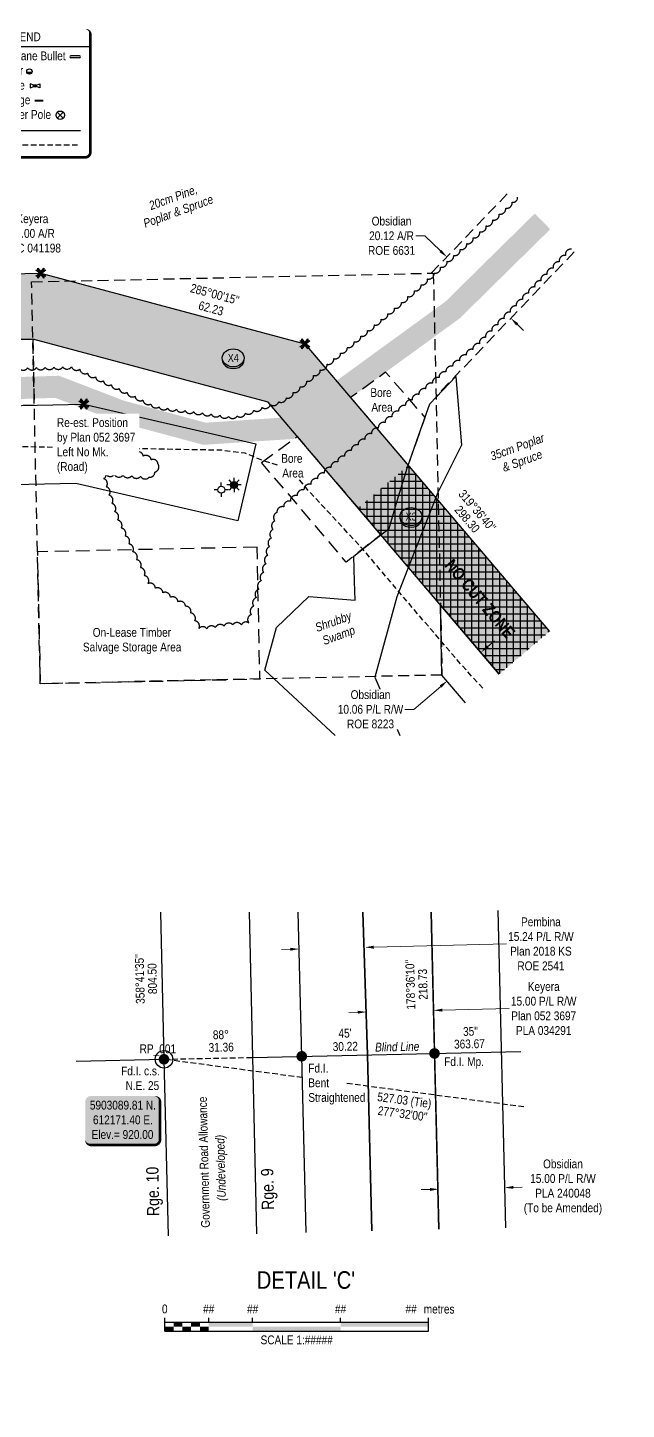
# Model space of a CAD drawing. Extents: x 610284 to 614883, y 5902184 to 5905806.
# Drawn here: x 611314 to 611995, y 5902366 to 5903937 of the extents above; entities that cross this region are included whole.
import ezdxf
from ezdxf.enums import TextEntityAlignment as Align

# ---------------------------------------------------------------- set-up
doc = ezdxf.new("R2010")
doc.units = 0
doc.header["$LTSCALE"] = 5
doc.header["$PDSIZE"] = 0.5
for name, pattern in [('0', [1, 1, 0]), ('foc-ACCESSROAD', [3.75, 2.5, -1.25]), ('foc-TIELINE', [1.875, 1.25, -0.625]), ('foc-TRAV', [1.875, 1.25, -0.625]), ('HIDDEN2', [4.7625, 3.175, -1.5875]), ('POWERLINE5', [7.8, 2.4, -0.6, 0.6, -0.6, 0.6, -0.6, 2.4]), ('UG_PIPE', [1.875, 1.25, -0.625])]:
    doc.linetypes.add(name, pattern=pattern)
doc.layers.get('Defpoints').update_dxf_attribs({"color": 9})
for name, color, linetype in [('35', 37, 'Continuous'), ('AS-PIPE-AG', 44, 'Continuous'), ('AS-PIPE-UG', 44, 'UG_PIPE'), ('AS-POWER-EXISTING', 72, 'POWERLINE5'), ('AS-ROADS', 254, 'Continuous'), ('AS-SYMBOL', 7, 'Continuous'), ('C-RW', 13, 'Continuous'), ('C-WS', 13, 'foc-ACCESSROAD'), ('C-WS-S', 13, 'Continuous'), ('CG-NOTES', 7, 'Continuous'), ('D-TXT', 6, 'Continuous'), ('DETAIL-T', 7, 'Continuous'), ('F-AR', 190, 'foc-ACCESSROAD'), ('F-RW', 190, 'Continuous'), ('F-WS-S', 190, 'Continuous'), ('L-BD', 7, 'Continuous'), ('L-BD1', 253, 'Continuous'), ('L-MON', 1, 'Continuous'), ('L-ROAD-T', 7, 'Continuous'), ('L-SEC', 7, 'Continuous'), ('L-TIE', 7, 'foc-TIELINE'), ('L-TRAV', 7, 'foc-TRAV'), ('P-CROSSINGS', 250, 'Continuous'), ('P-PROPOSED', 10, 'Continuous'), ('P-PROPOSED-H', 21, 'Continuous'), ('P-TEMP-BLUE-BORE-H', 131, 'Continuous'), ('P-TEMP-NO CUT-H', 104, 'Continuous'), ('P-TEMP-NO CUT-T', 143, 'Continuous'), ('T-BUSH', 110, '0'), ('T-BUSH-T', 110, 'Continuous'), ('T-EXISTING TFA', 220, 'HIDDEN2'), ('T-EXISTING TFA-T', 220, 'Continuous'), ('WETLAND', 143, 'Continuous'), ('WETLAND-T', 146, 'Continuous')]:
    doc.layers.add(name, color=color, linetype=linetype)
for name, color, linetype, lineweight in [('C-AR-T', 13, 'Continuous', 9), ('C-RW-T', 13, 'Continuous', 9), ('F-AR-T', 190, 'Continuous', 9), ('F-RW-T', 190, 'Continuous', 9), ('T-TEXT', 48, 'Continuous', 18)]:
    doc.layers.add(name, color=color, linetype=linetype, lineweight=lineweight)
doc.styles.add('80', font='ARIALN.TTF', dxfattribs={"height": 10})
doc.styles.add('80CG', font='ARIALN.TTF', dxfattribs={"height": 10})
doc.styles.add('80L', font='ARIALN.TTF', dxfattribs={"height": 10})
doc.styles.add('80LS', font='ARIALNI.TTF', dxfattribs={"height": 10})
doc.styles.add('BOLD', font='ARIALNB.TTF')
doc.styles.add('Crossing', font='ARIALN.TTF', dxfattribs={"height": 10})
doc.dimstyles.new('Compass 5 000', dxfattribs={"dimscale": 5, "dimtxt": 9, "dimasz": 2, "dimexe": 0.2, "dimexo": 0.0625, "dimgap": 0.5, "dimtad": 0, "dimtih": 1, "dimtoh": 1, "dimzin": 0, "dimdsep": 46, "dimtxsty": '80CG', "dimcen": 0.1, "dimse1": 1, "dimse2": 1, "dimclrd": 256, "dimclrt": 256, "dimaunit": 1, "dimadec": 4, "dimazin": 0, "dimtfac": 0.06, "dimtofl": 0, "dimtmove": 0, "dimatfit": 1, "dimfxl": 0.2, "dimtolj": 1, "dimtzin": 0, "dimlwd": -1, "dimarcsym": 0})

# ---------------------------------------------------------------- blocks, each defined once
blk = doc.blocks.new('fdia')
at = {"color": 255, "const_width": 1}
blk.add_lwpolyline([(-0.5, 0, 1), (0.5, 0, 1)], format="xyb", close=True, dxfattribs=at)
blk = doc.blocks.new('Fdiaa')
blk.add_blockref('fdia', (0, 0))
blk = doc.blocks.new('fdib')
at = {"color": 1, "const_width": 1.6}
blk.add_lwpolyline([(-0.4, 0, 1), (0.4, 0, 1)], format="xyb", close=True, dxfattribs=at)
at = {"color": 1}
blk.add_circle((0, 0), 0.8, dxfattribs=at)
blk = doc.blocks.new('Fdibb')
blk.add_blockref('fdib', (0, 0))
blk = doc.blocks.new('fdicc')
for name in ['Fdibb', 'Fdiaa']:
    blk.add_blockref(name, (0, 0))
blk = doc.blocks.new('FDI')
blk.add_blockref('fdicc', (0, 0))
blk = doc.blocks.new('*D471')
at = {"layer": 'Defpoints', "color": 0, "transparency": 16777216}
for p in [(611697.4, 5902891.5), (611704.1, 5902617.2), (611629.2, 5902615.4)]:
    blk.add_point(p, dxfattribs=at)
at = {"layer": 'F-RW-T', "transparency": 16777216}
for p, q in [((611612.5, 5902889.4), (611602.5, 5902889.1)), ((611707.4, 5902891.7), (611858.4, 5902895.4))]:
    blk.add_line(p, q, dxfattribs=at)
for points in [[(611612.5, 5902891), (611612.5, 5902887.7), (611622.5, 5902889.6)], [(611707.4, 5902893.4), (611707.5, 5902890), (611697.4, 5902891.5)]]:
    blk.add_solid(points, dxfattribs=at)
at = {"layer": 'F-RW-T', "transparency": 16777216, "insert": (611897.5, 5902895.4), "char_height": 10, "attachment_point": 5, "style": '80CG'}
blk.add_mtext('\\A1;Pembina\\P15.24 P/L R/W\\PPlan 2018 KS\\PROE 2541', dxfattribs=at)
blk = doc.blocks.new('*D472')
at = {"layer": 'Defpoints', "color": 0, "transparency": 16777216}
for p in [(611775.3, 5902819.8), (611710.3, 5902366.2), (611786.3, 5902368)]:
    blk.add_point(p, dxfattribs=at)
at = {"layer": 'F-RW-T', "transparency": 16777216}
for p, q in [((611785.3, 5902820.1), (611861.6, 5902821.9)), ((611689.2, 5902817.7), (611679.2, 5902817.5))]:
    blk.add_line(p, q, dxfattribs=at)
for points in [[(611785.3, 5902821.8), (611785.3, 5902818.4), (611775.3, 5902819.8)], [(611689.2, 5902819.4), (611689.3, 5902816.1), (611699.2, 5902818)]]:
    blk.add_solid(points, dxfattribs=at)
at = {"layer": 'F-RW-T', "transparency": 16777216, "insert": (611900.7, 5902821.9), "char_height": 10, "attachment_point": 5, "style": '80CG'}
blk.add_mtext('\\A1;Keyera\\P15.00 P/L R/W\\PPlan 052 3697\\PPLA 034291', dxfattribs=at)
blk = doc.blocks.new('*U441')
h = blk.add_hatch(color=254)
edge = h.paths.add_edge_path()
edge.add_line((-36.5, -28.5), (36.5, -28.5))
edge.add_arc((36.5, -22.5), 6, 270, 360)
edge.add_line((42.5, -22.5), (42.5, 21))
edge.add_arc((36.5, 21), 6, 0, 90)
edge.add_line((36.5, 27), (-36.5, 27))
edge.add_arc((-36.5, 21), 6, 90, 180)
edge.add_line((-42.5, 21), (-42.5, -22.5))
edge.add_arc((-36.5, -22.5), 6, 180, 270)
at = {"color": 1, "flags": 128}
blk.add_lwpolyline([(-36.5, -28.5, 3, 3, 0), (36.5, -28.5, 3, 3, 0.414214), (42.5, -22.5, 3, 3, 0), (42.5, 21, 3, 0, 0.414214), (36.5, 27, 0, 0, 0), (-36.5, 27, 0, 0, 0.414214), (-42.5, 21, 0, 0, 0), (-42.5, -22.5, 0, 3, 0.414214)], format="xyseb", close=True, dxfattribs=at)
blk.add_lwpolyline([(-32.5, -17.6, 0, 10, 0), (0, 0, 5, 5, 0)], format="xyseb", dxfattribs=at)
at = {"color": 1, "style": '80'}
blk.add_attdef('ENTER_TEXT_001', (-36, -5), '', height=10, dxfattribs=at)
blk = doc.blocks.new('*U325')
at = {"color": 0}
for p, q in [((-150, 0), (-150, 15)), ((-150, 10), (150.2, 10)), ((-150, 0), (150.2, 0)), ((-100, 10), (-100, 15)), ((-50, 10), (-50, 15)), ((50, 10), (50, 15)), ((150.2, 0), (150.2, 15))]:
    blk.add_line(p, q, dxfattribs=at)
for points in [[(-150, 5), (-140, 5), (-150, 0), (-140, 0)], [(-140, 10), (-130, 10), (-140, 5), (-130, 5)], [(-130, 5), (-120, 5), (-130, 0), (-120, 0)], [(-120, 10), (-110, 10), (-120, 5), (-110, 5)], [(-110, 5), (-100, 5), (-110, 0), (-100, 0)], [(-100, 10), (-50, 10), (-100, 5), (-50, 5)], [(-50, 5), (50, 5), (-50, 0), (50, 0)], [(50, 10), (150.2, 10), (50, 5), (150.2, 5)]]:
    blk.add_solid(points, dxfattribs=at)
at = {"color": 0, "style": '80'}
blk.add_text('metres', height=10, dxfattribs=at).set_placement((162.2, 20), align=Align.CENTER)
at = {"color": 0, "char_height": 10, "style": '80'}
for s, insert, attachment_point in [('0', (-150, 30.2), 2), ('##', (-100, 30.2), 2), ('##', (-50, 30.2), 2), ('##', (50, 30.2), 2), ('##', (136.7, 30.2), 3), ('SCALE 1:#####', (0.1, -5), 2)]:
    blk.add_mtext(s, dxfattribs=dict(at, insert=insert, attachment_point=attachment_point))
blk = doc.blocks.new('*D473')
at = {"layer": 'C-RW-T', "transparency": 16777216}
for p, q in [((611866.2, 5902618.5), (611876.2, 5902618.8)), ((611771.3, 5902616.2), (611761.3, 5902616))]:
    blk.add_line(p, q, dxfattribs=at)
for points in [[(611771.2, 5902617.9), (611771.3, 5902614.5), (611781.3, 5902616.5)], [(611866.1, 5902620.2), (611866.2, 5902616.9), (611856.2, 5902618.3)]]:
    blk.add_solid(points, dxfattribs=at)
at = {"layer": 'Defpoints', "color": 0, "transparency": 16777216}
for p in [(611781, 5902625.1), (611856, 5902627), (611856.2, 5902618.3)]:
    blk.add_point(p, dxfattribs=at)
at = {"layer": 'C-RW-T', "transparency": 16777216, "insert": (611922.6, 5902618.8), "char_height": 10, "attachment_point": 5, "style": '80CG'}
blk.add_mtext('\\A1;Obsidian\\P15.00 P/L R/W\\PPLA 240048\\P(To be Amended)', dxfattribs=at)
blk = doc.blocks.new('*D488')
at = {"layer": 'Defpoints', "color": 0, "transparency": 16777216}
for p in [(610947.1, 5903574.7), (610948.8, 5903499.8), (611279.1, 5903507.1)]:
    blk.add_point(p, dxfattribs=at)
at = {"layer": 'F-AR-T', "transparency": 16777216}
for p, q in [((611284.7, 5903703.2), (611274.7, 5903703.2)), ((611274.7, 5903703.2), (611277, 5903602.1)), ((611277.2, 5903592.1), (611277, 5903602.1)), ((611279.3, 5903497.1), (611279.5, 5903487.1))]:
    blk.add_line(p, q, dxfattribs=at)
for points in [[(611278.9, 5903592.1), (611275.5, 5903592), (611277.4, 5903582.1)], [(611281, 5903497.2), (611277.7, 5903497.1), (611279.1, 5903507.1)]]:
    blk.add_solid(points, dxfattribs=at)
at = {"layer": 'F-AR-T', "transparency": 16777216, "insert": (611319.1, 5903703.2), "char_height": 10, "attachment_point": 5, "style": '80CG'}
blk.add_mtext('\\A1;Keyera\\P15.00 A/R\\PLOC 041198', dxfattribs=at)
blk = doc.blocks.new('TEMP')
h = blk.add_hatch(color=255)
h.dxf.hatch_style = 1
h.paths.add_polyline_path([(0, 0.25), (-0.67, 1.15), (-0.67, 0.67), (-1.15, 0.67), (-0.25, 0), (-1.15, -0.67), (-0.67, -0.67), (-0.67, -1.15), (0, -0.25), (0.67, -1.15), (0.67, -0.67), (1.15, -0.67), (0.25, 0), (1.15, 0.67), (0.67, 0.67), (0.67, 1.15)])
h.paths.add_polyline_path([(0.57, 0.85), (0.57, 0.57), (0.85, 0.57), (0.08, 0), (0.85, -0.57), (0.57, -0.57), (0.57, -0.85), (0, -0.08), (-0.57, -0.85), (-0.57, -0.57), (-0.85, -0.57), (-0.08, 0), (-0.85, 0.57), (-0.57, 0.57), (-0.57, 0.85), (0, 0.08)], flags=16)
h = blk.add_hatch(color=1)
h.dxf.hatch_style = 1
h.paths.add_polyline_path([(0, 0.08), (-0.57, 0.85), (-0.57, 0.57), (-0.85, 0.57), (-0.08, 0), (-0.85, -0.57), (-0.57, -0.57), (-0.57, -0.85), (0, -0.08), (0.57, -0.85), (0.57, -0.57), (0.85, -0.57), (0.08, 0), (0.85, 0.57), (0.57, 0.57), (0.57, 0.85)])
at = {"color": 1}
for p, q in [((-0.08, 0), (0.08, 0)), ((0, 0.08), (0, -0.08))]:
    blk.add_line(p, q, dxfattribs=at)
at = {"color": 255, "flags": 128}
blk.add_lwpolyline([(-0.25, 0), (-1.15, 0.67), (-0.67, 0.67), (-0.67, 1.15), (0, 0.25), (0.67, 1.15), (0.67, 0.67), (1.15, 0.67), (0.25, 0), (1.15, -0.67), (0.67, -0.67), (0.67, -1.15), (0, -0.25), (-0.67, -1.15), (-0.67, -0.67), (-1.15, -0.67)], close=True, dxfattribs=at)
at = {"color": 1, "flags": 128}
blk.add_lwpolyline([(-0.08, 0), (-0.85, 0.57), (-0.57, 0.57), (-0.57, 0.85), (0, 0.08), (0.57, 0.85), (0.57, 0.57), (0.85, 0.57), (0.08, 0), (0.85, -0.57), (0.57, -0.57), (0.57, -0.85), (0, -0.08), (-0.57, -0.85), (-0.57, -0.57), (-0.85, -0.57)], close=True, dxfattribs=at)
blk = doc.blocks.new('as-built legend')
blk.add_hatch(color=48).paths.add_polyline_path([(38.3, 16.1), (32.5, 16.1, 0.774597)])
h = blk.add_hatch(color=48)
h.dxf.hatch_style = 1
edge = h.paths.add_edge_path()
edge.add_arc((-47.7, -0.3), 3.41, 0, 360)
at = {"layer": 'AS-SYMBOL'}
h = blk.add_hatch(color=48, dxfattribs=at)
h.dxf.hatch_style = 1
h.paths.add_polyline_path([(-52.7, -16.7, 1), (-54.9, -16.7, 1)])
h = blk.add_hatch(color=48, dxfattribs=at)
h.dxf.hatch_style = 1
h.paths.add_polyline_path([(-51.7, -16.7, 1), (-49.4, -16.7, 1)])
at = {"color": 1}
blk.add_line((-110.3, 45.3), (104.8, 45.3), dxfattribs=at)
at = {"color": 48}
for p, q in [((92.3, 34.7), (82.7, 34.7)), ((92.3, 32.3), (82.7, 32.3)), ((32.5, 16.1), (38.3, 16.1)), ((-51.4, 1.9), (-53.7, 3.1)), ((-49.8, 3.4), (-51.1, 5.7)), ((-47.7, 4), (-47.7, 6.6)), ((-45.5, 3.4), (-44.2, 5.7)), ((-44, 1.9), (-41.7, 3.1)), ((36.2, 2.8), (36.2, -1.6)), ((40.3, 1.2), (36.2, 2.8)), ((43.1, 1.2), (47.2, 2.8)), ((47.2, 2.8), (47.2, -1.6)), ((-52, -0.3), (-54.6, -0.3)), ((-51.4, -2.5), (-53.7, -3.8)), ((-49.8, -4), (-51.1, -6.3)), ((-47.7, -4.6), (-47.7, -7.2)), ((-45.5, -4), (-44.2, -6.3)), ((-44, -2.5), (-41.7, -3.8)), ((-43.4, -0.3), (-40.8, -0.3)), ((36.2, -1.6), (40.3, 0)), ((47.2, -1.6), (43.1, 0))]:
    blk.add_line(p, q, dxfattribs=at)
at = {"color": 1, "flags": 128}
blk.add_lwpolyline([(-104.3, -80.7, 3, 3, 0), (98.8, -80.7, 3, 3, 0.414214), (104.8, -74.7, 3, 3, 0), (104.8, 59.3, 3, 0, 0.414214), (98.8, 65.3, 0, 0, 0), (-104.3, 65.3, 0, 0, 0.414214), (-110.3, 59.3, 0, 0, 0), (-110.3, -74.7, 0, 3, 0.414214)], format="xyseb", close=True, dxfattribs=at)
at = {"color": 48, "flags": 128}
for points in [[(-37.6, 12.7), (-37.8, 12.6), (-38, 12.5), (-38.2, 12.4), (-38.5, 12.4), (-38.7, 12.4), (-38.9, 12.3), (-39.1, 12.4), (-39.4, 12.4), (-39.6, 12.4), (-39.8, 12.5), (-39.9, 12.6), (-40.1, 12.7), (-40.3, 12.9), (-40.4, 13.1), (-40.6, 13.3), (-40.7, 13.5), (-40.8, 13.7), (-41, 14), (-41.1, 14.3), (-41.2, 14.6), (-41.3, 15), (-41.3, 15.4), (-41.4, 15.8), (-41.4, 16.2), (-41.4, 16.6), (-41.3, 17.1), (-41.3, 17.6), (-41.2, 18.1), (-41.1, 18.6), (-40.9, 19.1), (-40.8, 19.6), (-40.6, 20), (-40.5, 20.4), (-40.3, 20.8), (-40.2, 21.2), (-40, 21.6), (-39.8, 22), (-39.6, 22.3), (-39.5, 22.7), (-39.3, 23), (-39.1, 23.4), (-39, 23.8), (-38.8, 24.1), (-38.6, 24.5), (-38.5, 24.9), (-38.4, 25.3), (-38.2, 25.7), (-38.1, 26.1), (-38.1, 26.4), (-38, 26.8), (-38, 27.1), (-37.9, 27.4), (-37.9, 27.7), (-37.9, 27.8), (-37.8, 28), (-37.8, 28), (-37.7, 28), (-37.6, 27.9), (-37.5, 27.7), (-37.3, 27.5), (-37.2, 27.3), (-37.1, 27), (-36.9, 26.7), (-36.8, 26.5), (-36.7, 26.2), (-36.6, 25.9), (-36.5, 25.7), (-36.3, 25.4), (-36.2, 25.2), (-36.1, 25), (-36, 24.7), (-35.8, 24.4), (-35.7, 24.2), (-35.5, 23.9), (-35.4, 23.6), (-35.2, 23.3), (-35.1, 23), (-34.9, 22.8), (-34.8, 22.5), (-34.7, 22.2), (-34.6, 22), (-34.4, 21.8), (-34.4, 21.5), (-34.3, 21.3), (-34.2, 21.1), (-34.2, 20.9), (-34.1, 20.7), (-34.1, 20.5), (-34.1, 20.3), (-34.1, 20.1), (-34.1, 19.9), (-34.2, 19.7), (-34.2, 19.5), (-34.2, 19.3), (-34.2, 19.1), (-34.3, 18.9), (-34.3, 18.6), (-34.3, 18.4), (-34.3, 18.2), (-34.4, 17.9), (-34.4, 17.7), (-34.4, 17.4), (-34.5, 17.2), (-34.5, 17), (-34.6, 16.7), (-34.7, 16.5), (-34.8, 16.3), (-35, 16.1), (-35.1, 15.8), (-35.2, 15.6), (-35.4, 15.4), (-35.5, 15.2), (-35.6, 15.1), (-35.7, 14.9), (-35.9, 14.7), (-36, 14.5), (-36.1, 14.4), (-36.2, 14.2), (-36.3, 14.1), (-36.4, 13.9), (-36.5, 13.7), (-36.7, 13.6), (-36.8, 13.4), (-36.9, 13.2), (-37.1, 13.1), (-37.2, 12.9), (-37.4, 12.8)], [(-38, 12.5), (-38.2, 12.5), (-38.3, 12.4), (-38.4, 12.4), (-38.5, 12.4), (-38.7, 12.4), (-38.8, 12.4), (-38.9, 12.4), (-39, 12.4), (-39.2, 12.4), (-39.3, 12.4), (-39.4, 12.5), (-39.5, 12.6), (-39.5, 12.7), (-39.6, 12.8), (-39.7, 12.9), (-39.8, 13), (-39.9, 13.1), (-39.9, 13.3), (-40, 13.4), (-40.1, 13.6), (-40.1, 13.8), (-40.1, 14), (-40.2, 14.3), (-40.2, 14.5), (-40.2, 14.8), (-40.1, 15), (-40.1, 15.3), (-40, 15.6), (-40, 15.9), (-39.9, 16.1), (-39.8, 16.4), (-39.8, 16.7), (-39.7, 16.9), (-39.6, 17.1), (-39.5, 17.3), (-39.4, 17.5), (-39.3, 17.7), (-39.2, 17.9), (-39.1, 18.1), (-39, 18.3), (-38.9, 18.5), (-38.8, 18.7), (-38.7, 19), (-38.6, 19.2), (-38.5, 19.4), (-38.5, 19.6), (-38.4, 19.8), (-38.4, 20), (-38.3, 20.2), (-38.3, 20.4), (-38.3, 20.6), (-38.2, 20.8), (-38.2, 20.9), (-38.2, 21), (-38.2, 21.1), (-38.1, 21.1), (-38.1, 21.1), (-38, 21.1), (-38, 21), (-37.9, 20.9), (-37.8, 20.7), (-37.8, 20.6), (-37.7, 20.4), (-37.6, 20.3), (-37.5, 20.1), (-37.5, 20), (-37.4, 19.8), (-37.3, 19.7), (-37.3, 19.6), (-37.2, 19.4), (-37.1, 19.3), (-37.1, 19.1), (-37, 19), (-36.9, 18.8), (-36.8, 18.7), (-36.7, 18.5), (-36.6, 18.3), (-36.6, 18.2), (-36.5, 18), (-36.4, 17.9), (-36.3, 17.8), (-36.3, 17.6), (-36.2, 17.5), (-36.2, 17.4), (-36.2, 17.3), (-36.1, 17.1), (-36.1, 17), (-36.1, 16.9), (-36.1, 16.8), (-36.1, 16.7), (-36.1, 16.6), (-36.1, 16.5), (-36.1, 16.4), (-36.2, 16.2), (-36.2, 16.1), (-36.2, 16), (-36.2, 15.9), (-36.2, 15.7), (-36.2, 15.6), (-36.2, 15.5), (-36.2, 15.3), (-36.3, 15.2), (-36.3, 15.1), (-36.3, 14.9), (-36.4, 14.8), (-36.4, 14.7), (-36.5, 14.6), (-36.6, 14.4), (-36.7, 14.3), (-36.7, 14.2), (-36.8, 14.1), (-36.9, 14), (-36.9, 13.9), (-37, 13.8), (-37.1, 13.7), (-37.1, 13.6), (-37.2, 13.5), (-37.3, 13.4), (-37.3, 13.3), (-37.4, 13.2), (-37.5, 13.1), (-37.5, 13), (-37.6, 12.9), (-37.7, 12.9), (-37.8, 12.8), (-37.8, 12.7), (-37.9, 12.6)]]:
    blk.add_lwpolyline(points, close=True, dxfattribs=at)
at = {"color": 48, "const_width": 2, "flags": 128}
blk.add_lwpolyline([(41.3, -16.2), (46.3, -16.2), (51.3, -16.2)], dxfattribs=at)
at = {"color": 48}
for centre, radius in [((35.4, 16.9), 3), ((-47.7, -0.3), 3.41), ((41.7, 0.6), 1.56), ((41.7, 0.6), 0.55)]:
    blk.add_circle(centre, radius, dxfattribs=at)
for centre, start, end in [((82.7, 33.5), 90, 270), ((92.3, 33.5), 270, 90)]:
    blk.add_arc(centre, 1.2, start, end, dxfattribs=at)
at = {"layer": 'AS-PIPE-AG', "flags": 128}
blk.add_lwpolyline([(13.4, -50.2), (93.4, -50.2)], dxfattribs=at)
at = {"layer": 'AS-PIPE-UG', "flags": 128}
blk.add_lwpolyline([(9, -66.5), (93.3, -66.5)], dxfattribs=at)
at = {"layer": 'AS-POWER-EXISTING', "linetype": 'Continuous'}
for p, q in [((74, -36.2), (67.1, -29.5)), ((67.1, -36.2), (74, -29.5))]:
    blk.add_line(p, q, dxfattribs=at)
blk.add_circle((70.5, -32.8), 4.8, dxfattribs=at)
at = {"layer": 'AS-SYMBOL', "color": 72}
blk.add_line((-28.9, 29.9), (-28.9, 40.9), dxfattribs=at)
at = {"layer": 'AS-SYMBOL', "color": 72, "flags": 128}
blk.add_lwpolyline([(-49.5, 35.4), (-28.9, 35.4)], dxfattribs=at)
at = {"layer": 'AS-SYMBOL', "color": 48}
for centre, radius in [((-52.2, -16.7), 3.75), ((-53.8, -16.7), 1.12), ((-50.5, -16.7), 1.12)]:
    blk.add_circle(centre, radius, dxfattribs=at)
at = {"insert": (-60.3, 61.4), "char_height": 10, "attachment_point": 1, "style": '80L'}
blk.add_mtext_dynamic_manual_height_columns('\\pi6.8078;AS-BUILT LEGEND', width=114.83, gutter_width=45, heights=[0], dxfattribs=at)
at = {"layer": 'CG-NOTES', "char_height": 10, "attachment_point": 1, "style": '80L'}
for s, insert, width in [('Anchor\\PFlare Stack\\PLightpole\\PPig Trap\\PPipe\\P  A/G (Above Ground)\\P  U/G (Underground)', (-104.3, 39.7), 110.209), ('Propane Bullet\\PRiser\\PValve\\PFlange\\PPower Pole', (1.5, 39.7), 85.182)]:
    blk.add_mtext(s, dxfattribs=dict(at, insert=insert, width=width))
blk = doc.blocks.new('GABD')
for p, q in [((-0.81, 0), (-1.62, 0)), ((0, 0.81), (0, 1.62)), ((1.62, 0), (0.81, 0)), ((0, -0.81), (0, -1.62))]:
    blk.add_line(p, q)
blk.add_circle((0, 0), 0.8)
blk = doc.blocks.new('GAS')
h = blk.add_hatch(color=255)
h.dxf.hatch_style = 1
edge = h.paths.add_edge_path()
edge.add_arc((0, 0), 0.9, 0, 360)
for p, q in [((-0.81, 0), (-1.62, 0)), ((-0.57, 0.57), (-1.14, 1.14)), ((0, 0.81), (0, 1.62)), ((0.57, 0.57), (1.14, 1.14)), ((1.62, 0), (0.81, 0)), ((-0.57, -0.57), (-1.14, -1.14)), ((0, -0.81), (0, -1.62)), ((1.14, -1.14), (0.57, -0.57))]:
    blk.add_line(p, q)
blk.add_circle((0, 0), 0.8)
blk = doc.blocks.new('*D542')
at = {"layer": 'C-RW-T', "transparency": 16777216}
for p, q in [((611837.1, 5903233.6), (611844.7, 5903240.1)), ((611783.5, 5903188.1), (611752.8, 5903162.1)), ((611752.8, 5903162.1), (611742.8, 5903162.1))]:
    blk.add_line(p, q, dxfattribs=at)
for points in [[(611836, 5903234.9), (611838.2, 5903232.3), (611829.5, 5903227.1)], [(611782.4, 5903189.4), (611784.5, 5903186.8), (611791.1, 5903194.6)]]:
    blk.add_solid(points, dxfattribs=at)
at = {"layer": 'Defpoints', "color": 0, "transparency": 16777216}
for p in [(611791.1, 5903194.6), (612149.2, 5902850.1), (612110.8, 5902817.6)]:
    blk.add_point(p, dxfattribs=at)
at = {"layer": 'C-RW-T', "transparency": 16777216, "insert": (611703.7, 5903162.1), "char_height": 10, "attachment_point": 5, "style": '80CG', "bg_fill": 3, "box_fill_scale": 1.1, "bg_fill_color": 256, "bg_fill_true_color": 13158600, "bg_fill_transparency": 0}
blk.add_mtext('\\A1;Obsidian\\P10.06 P/L R/W\\PROE 8223', dxfattribs=at)
blk = doc.blocks.new('xing2')
h = blk.add_hatch(color=50)
h.dxf.hatch_style = 1
edge = h.paths.add_edge_path()
edge.add_ellipse((0, 0), major_axis=(-12.5, 0), ratio=0.816297, start_angle=0, end_angle=360)
h = blk.add_hatch(color=250)
h.dxf.hatch_style = 1
edge = h.paths.add_edge_path()
edge.add_ellipse((0, -2), major_axis=(-12.5, 0), ratio=0.816297, start_angle=0, end_angle=180)
edge.add_line((12.5, -2), (12.5, 0))
edge.add_ellipse((0, 0), major_axis=(-12.5, 0), ratio=0.816297, start_angle=0, end_angle=180, ccw=False)
edge.add_line((-12.5, 0), (-12.5, -2))
at = {"color": 250}
blk.add_ellipse((0, 0), major_axis=(-12.5, 0), ratio=0.816297, dxfattribs=at)
blk.add_ellipse((0, -2), major_axis=(-12.5, 0), ratio=0.816297, start_param=0, end_param=3.141593, dxfattribs=at)
at = {"color": 250, "style": 'Crossing'}
blk.add_attdef('CROSSING', text='', height=9, dxfattribs=at).set_placement((0.1, 0), align=Align.MIDDLE_CENTER)
at = {"color": 250, "style": 'Crossing', "flags": 1}
for tag, p in [('OWNER', (0.1, -12.5)), ('DESCRIPTION', (0.1, -25.8)), ('LOCATION', (0.1, -39.3)), ('DWG_REF', (0.1, -52.8))]:
    blk.add_attdef(tag, text='', height=9, dxfattribs=at).set_placement(p, align=Align.MIDDLE_CENTER)
blk = doc.blocks.new('*D543')
at = {"layer": 'C-AR-T', "transparency": 16777216}
for p, q in [((611765.4, 5903700.5), (611755.4, 5903700.5)), ((611783.3, 5903683.3), (611765.4, 5903700.5)), ((611870.5, 5903599.9), (611877.7, 5903593))]:
    blk.add_line(p, q, dxfattribs=at)
for points in [[(611784.4, 5903684.5), (611782.1, 5903682.1), (611790.5, 5903676.4)], [(611871.6, 5903601.1), (611869.3, 5903598.7), (611863.3, 5903606.8)]]:
    blk.add_solid(points, dxfattribs=at)
at = {"layer": 'Defpoints', "color": 0, "transparency": 16777216}
for p in [(611790.5, 5903676.4), (611783, 5903668.6), (611855.8, 5903599)]:
    blk.add_point(p, dxfattribs=at)
at = {"layer": 'C-AR-T', "transparency": 16777216, "insert": (611727.6, 5903700.5), "char_height": 10, "attachment_point": 5, "style": '80CG'}
blk.add_mtext('\\A1;Obsidian\\P20.12 A/R\\PROE 6631', dxfattribs=at)

msp = doc.modelspace()

# ---------------------------------------------------------------- hatches: boundary and pattern name
at = {"layer": 'P-PROPOSED-H'}
h = msp.add_hatch(color=256, dxfattribs=at)
h.dxf.hatch_style = 1
h.paths.add_polyline_path([(611850.142, 5903202.125), (611587.146, 5903511.268), (611319.634, 5903582.971), (610874.601, 5903573.341), (610871.203, 5903712.239), (610746.213, 5903709.229), (610744.408, 5903784.179), (610944.319, 5903788.993), (610947.722, 5903649.912), (611328.709, 5903658.156), (611629.116, 5903577.636), (611907.245, 5903250.704)])
at = {"layer": 'P-TEMP-BLUE-BORE-H'}
h = msp.add_hatch(color=256, dxfattribs=at)
h.dxf.hatch_style = 1
h.paths.add_polyline_path([(611850.142, 5903202.125), (611907.245, 5903250.704), (611746.694, 5903439.426), (611689.591, 5903390.847)])
at = {"layer": 'P-TEMP-NO CUT-H', "ltscale": 2}
h = msp.add_hatch(dxfattribs=at)
h.set_pattern_fill('ANSI37', color=256, scale=2.49904, angle=45)
h.set_pattern_definition([(90, (-1720.4594, 4506.297), (-7.934451047, 1e-15), []), (180, (-1720.4594, 4506.297), (-1e-15, -7.934451047), [])])
h.paths.add_polyline_path([(611850.142, 5903202.125), (611907.245, 5903250.704), (611746.694, 5903439.426), (611689.591, 5903390.847)])

# ---------------------------------------------------------------- linework, layer by layer
at = {"layer": '35', "color": 3}
msp.add_circle((611468.778, 5902764.22), 10, dxfattribs=at)
at = {"layer": 'AS-PIPE-UG', "flags": 128}
for points in [[(611342.298, 5903460.01), (611247.203, 5903461.604), (611018.658, 5903464.049), (610831.518, 5903462.339), (610649.843, 5903466.464), (610540.933, 5903460.984), (610444.908, 5903453.824), (610329.929, 5903455.357)], [(611831.33, 5903186.121), (611807.388, 5903212.409), (611753.118, 5903275.594), (611695.613, 5903343.499), (611666.433, 5903374.949), (611634.553, 5903409.044), (611613.403, 5903434.644), (611582.398, 5903444.679), (611560.978, 5903453.194), (611534.353, 5903456.679), (611447.323, 5903458.249), (611427.981, 5903458.573)]]:
    msp.add_lwpolyline(points, dxfattribs=at)
at = {"layer": 'AS-ROADS', "flags": 128}
msp.add_lwpolyline([(611899.322, 5903716.892, 25, 25, 0), (611796.948, 5903616.124, 25, 25, 0), (611612.083, 5903481.829, 25, 25, 0), (611514.833, 5903475.444, 25, 25, 0), (611419.523, 5903501.099, 25, 25, 0), (611347.313, 5903528.819, 25, 25, 0), (611195.223, 5903523.979, 25, 25, 0), (610995.073, 5903518.694, 25, 25, 0), (610850.908, 5903527.639, 25, 25, 0), (610778.483, 5903573.299, 25, 25, 0), (610761.448, 5903629.494, 25, 25, 0), (610737.078, 5903678.274, 25, 25, 0), (610669.558, 5903681.904, 0, 0, 0)], format="xyseb", dxfattribs=at)
at = {"layer": 'C-RW'}
msp.add_lwpolyline([(610545.816, 5903491.238), (611377.716, 5903509.239), (611573.118, 5903464.04), (611552.843, 5903376.389), (611368.408, 5903419.051), (610547.868, 5903401.296)], dxfattribs=at)
at = {"layer": 'C-RW', "flags": 128}
for points in [[(611781.372, 5902570.882), (611772.574, 5902931.433)], [(611848.487, 5902933.286), (611857.288, 5902572.736)]]:
    msp.add_lwpolyline(points, dxfattribs=at)
at = {"layer": 'C-WS'}
for points in [[(611772.855, 5903657.989), (611862.712, 5903751.917)], [(611935.47, 5903682.31), (611778.165, 5903517.88)]]:
    msp.add_lwpolyline(points, dxfattribs=at)
msp.add_lwpolyline([(611784.983, 5903201.12), (611328.064, 5903191.286), (611318.23, 5903648.204), (611775.148, 5903658.038)], close=True, dxfattribs=at)
at = {"layer": 'F-AR'}
msp.add_lwpolyline([(611319.634, 5903582.971), (611321.247, 5903508.017), (610876.435, 5903498.392), (610789.03, 5903496.501), (610738.445, 5903495.407), (610706.654, 5903494.719), (610676.394, 5903494.064), (610675.528, 5903529.525), (610673.126, 5903627.905), (610673.021, 5903632.234), (610672.07, 5903673.03), (610702.522, 5903673.782), (610746.904, 5903674.88), (610748.008, 5903629.789), (610749.447, 5903570.633), (610791.342, 5903571.54), (610874.601, 5903573.341), (611319.634, 5903582.971)], close=True, dxfattribs=at)
at = {"layer": 'F-RW'}
for points in [[(611630.365, 5902567.198), (611625.473, 5902767.605), (611621.473, 5902931.433)], [(611695.063, 5902931.433), (611700.426, 5902769.228), (611705.314, 5902569.027)], [(611705.314, 5902569.027), (611700.426, 5902769.228), (611695.063, 5902931.433)], [(611772.574, 5902931.433), (611776.493, 5902770.85), (611781.372, 5902570.882)]]:
    msp.add_lwpolyline(points, dxfattribs=at)
at = {"layer": 'L-SEC'}
for p, q in [((611464.963, 5902931.433), (611468.778, 5902764.22)), ((611565.535, 5902931.433), (611569.298, 5902766.513)), ((611369.056, 5902762.064), (611468.778, 5902764.22)), ((611468.778, 5902764.22), (611473.456, 5902563.37)), ((611569.298, 5902766.513), (611573.973, 5902565.822)), ((611569.301, 5902766.393), (611874.714, 5902772.996))]:
    msp.add_line(p, q, dxfattribs=at)
at = {"layer": 'L-TIE'}
for p, q in [((611626.063, 5902743.429), (611468.778, 5902764.22)), ((611878.215, 5902710.098), (611674.692, 5902737.001))]:
    msp.add_line(p, q, dxfattribs=at)
at = {"layer": 'L-TRAV'}
msp.add_line((611468.778, 5902764.22), (611569.301, 5902766.393), dxfattribs=at)
at = {"layer": 'P-PROPOSED', "flags": 128}
msp.add_lwpolyline([(611850.142, 5903202.125), (611587.146, 5903511.268), (611319.634, 5903582.971), (610874.601, 5903573.341), (610871.203, 5903712.239), (610746.213, 5903709.229), (610744.408, 5903784.179), (610944.319, 5903788.993), (610947.722, 5903649.912), (611328.709, 5903658.156), (611629.116, 5903577.636), (611907.245, 5903250.704)], dxfattribs=at)
at = {"layer": 'T-BUSH', "flags": 128}
for points in [[(610788.905, 5903787.099, 0.2802534), (610790.846, 5903781.061, 0.52056705), (610789.824, 5903771.117, 0.52056705), (610790.644, 5903761.673, 0.52056705), (610796.545, 5903753.604, 0.52056705), (610802.447, 5903745.536, 0.52056705), (610809.095, 5903738.89, 0.52056705), (610819.087, 5903738.611, 0.52056705), (610829.079, 5903738.332, 0.52056705), (610839.072, 5903738.053, 0.52056705), (610849.064, 5903737.774, 0.52056705), (610859.056, 5903737.495, 0.52056705), (610869.049, 5903737.216, 0.52056705), (610879.041, 5903736.937, 0.52056705), (610889.033, 5903736.658, 0.52056705), (610891.071, 5903727.51, 0.52056705), (610892.432, 5903717.607, 0.52056705), (610893.792, 5903707.704, 0.52056705), (610895.152, 5903697.801, 0.52056705), (610896.513, 5903687.898, 0.52056705), (610897.778, 5903677.985, 0.52056705), (610898.414, 5903668.009, 0.52056705), (610899.05, 5903658.033, 0.52056705), (610899.687, 5903648.057, 0.52056705), (610900.323, 5903638.082, 0.52056705), (610900.96, 5903628.106, 0.52056705), (610901.596, 5903618.13, 0.52056705), (610902.232, 5903608.154, 0.52056705), (610902.869, 5903598.178, 0.52056705), (610903.505, 5903588.202, 0.52056705), (610904.142, 5903578.226, 0.52056705), (610904.778, 5903568.25, 0.52056705), (610905.414, 5903558.274, 0.52056705), (610906.051, 5903548.299, 0.52056705), (610914.756, 5903544.045, 0.52056705), (610923.979, 5903540.246, 0.52056705), (610933.967, 5903540.638, 0.52056705), (610943.956, 5903541.029, 0.52056705), (610953.944, 5903541.421, 0.52056705), (610963.933, 5903541.813, 0.52056705), (610973.921, 5903542.204, 0.52056705), (610983.91, 5903542.596, 0.52056705), (610993.898, 5903542.988, 0.52056705), (611003.887, 5903543.379, 0.52056705), (611013.875, 5903543.771, 0.52056705), (611023.864, 5903544.162, 0.52056705), (611033.852, 5903544.554, 0.52056705), (611043.841, 5903544.946, 0.52056705), (611053.829, 5903545.337, 0.52056705), (611063.817, 5903545.729, 0.52056705), (611073.806, 5903546.121, 0.52056705), (611083.794, 5903546.512, 0.52056705), (611093.786, 5903546.783, 0.52056705), (611103.781, 5903546.916, 0.52056705), (611113.777, 5903547.048, 0.52056705), (611123.772, 5903547.18, 0.52056705), (611133.767, 5903547.312, 0.52056705), (611143.763, 5903547.444, 0.52056705), (611153.758, 5903547.576, 0.52056705), (611163.753, 5903547.709, 0.52056705), (611173.748, 5903547.841, 0.52056705), (611183.744, 5903547.973, 0.52056705), (611193.739, 5903548.105, 0.52056705), (611203.734, 5903548.237, 0.52056705), (611213.73, 5903548.369, 0.52056705), (611223.725, 5903548.501, 0.52056705), (611233.72, 5903548.634, 0.52056705), (611243.715, 5903548.766, 0.52056705), (611253.71, 5903548.932, 0.52056705), (611263.703, 5903549.174, 0.52056705), (611273.696, 5903549.417, 0.52056705), (611283.69, 5903549.66, 0.52056705), (611293.683, 5903549.903, 0.52056705), (611303.676, 5903550.145, 0.52056705), (611313.669, 5903550.388, 0.52056705), (611323.663, 5903550.631, 0.52056705), (611333.656, 5903550.874, 0.52056705), (611343.649, 5903551.116, 0.52056705), (611353.642, 5903551.359, 0.52056705), (611363.635, 5903551.602, 0.52056705), (611372.961, 5903548.794, 0.52056705), (611381.94, 5903544.401, 0.52056705), (611390.919, 5903540.007, 0.52056705), (611399.898, 5903535.614, 0.52056705), (611408.877, 5903531.221, 0.52056705), (611417.856, 5903526.827, 0.52056705), (611426.835, 5903522.434, 0.52056705), (611435.814, 5903518.041, 0.52056705), (611444.793, 5903513.647, 0.52056705), (611453.772, 5903509.254, 0.52056705), (611463.064, 5903505.89, 0.52056705), (611472.969, 5903504.544, 0.52056705), (611482.874, 5903503.197, 0.52056705), (611492.779, 5903501.851, 0.52056705), (611502.684, 5903500.504, 0.52056705), (611512.589, 5903499.158, 0.52056705), (611522.494, 5903497.811, 0.52056705), (611532.399, 5903496.465, 0.52056705), (611542.304, 5903495.118, 0.52056705), (611552.035, 5903495.535, 0.52056705), (611561.483, 5903498.798, 0.52056705), (611570.932, 5903502.06, 0.52056705), (611580.381, 5903505.323, 0.52056705), (611589.83, 5903508.586, 0.52056705), (611599.278, 5903511.848, 0.52056705), (611608.149, 5903516.137, 0.52056705), (611615.836, 5903522.527, 0.52056705), (611623.523, 5903528.918, 0.52056705), (611631.209, 5903535.308, 0.52056705), (611638.896, 5903541.698, 0.52056705), (611646.583, 5903548.089, 0.52056705), (611654.27, 5903554.479, 0.52056705), (611661.957, 5903560.869, 0.52056705), (611669.643, 5903567.26, 0.52056705), (611677.33, 5903573.65, 0.52056705), (611685.017, 5903580.04, 0.52056705), (611692.704, 5903586.431, 0.52056705), (611700.391, 5903592.821, 0.52056705), (611708.077, 5903599.211, 0.52056705), (611715.764, 5903605.602, 0.52056705), (611723.451, 5903611.992, 0.52056705), (611731.138, 5903618.382, 0.52056705), (611738.824, 5903624.773, 0.52056705), (611746.296, 5903631.411, 0.52056705), (611753.721, 5903638.104, 0.52056705), (611761.147, 5903644.797, 0.52056705), (611768.572, 5903651.489, 0.52056705), (611775.997, 5903658.182, 0.52056705), (611783.422, 5903664.874, 0.52056705), (611790.847, 5903671.567, 0.52056705), (611798.272, 5903678.26, 0.52056705), (611805.697, 5903684.952, 0.52056705), (611813.122, 5903691.645, 0.52056705), (611820.548, 5903698.337, 0.52056705), (611827.973, 5903705.03, 0.52056705), (611835.382, 5903711.74, 0.52056705), (611842.738, 5903718.508, 0.52056705), (611850.094, 5903725.277, 0.52056705), (611857.45, 5903732.045, 0.52056705), (611864.807, 5903738.813, 0.52056705), (611870.862, 5903744.384)], [(611932.375, 5903685.232, 0.52056705), (611925.396, 5903678.076, 0.52056705), (611918.417, 5903670.919, 0.52056705), (611911.438, 5903663.762, 0.52056705), (611904.459, 5903656.605, 0.52056705), (611897.48, 5903649.449, 0.52056705), (611890.501, 5903642.292, 0.52056705), (611883.523, 5903635.135, 0.52056705), (611876.544, 5903627.979, 0.52056705), (611869.565, 5903620.822, 0.52056705), (611862.586, 5903613.665, 0.52056705), (611855.607, 5903606.509, 0.52056705), (611848.628, 5903599.352, 0.52056705), (611841.649, 5903592.195, 0.52056705), (611834.67, 5903585.038, 0.52056705), (611827.692, 5903577.882, 0.52056705), (611820.174, 5903571.308, 0.52056705), (611812.487, 5903564.918, 0.52056705), (611804.801, 5903558.527, 0.52056705), (611797.114, 5903552.137, 0.52056705), (611789.427, 5903545.746, 0.52056705), (611781.741, 5903539.356, 0.52056705), (611774.054, 5903532.965, 0.52056705), (611766.367, 5903526.575, 0.52056705), (611758.681, 5903520.184, 0.52056705), (611750.994, 5903513.793, 0.52056705), (611743.308, 5903507.403, 0.52056705), (611735.621, 5903501.012, 0.52056705), (611727.934, 5903494.622, 0.52056705), (611720.248, 5903488.231, 0.52056705), (611712.561, 5903481.841, 0.52056705), (611704.874, 5903475.45, 0.52056705), (611697.188, 5903469.06, 0.52056705), (611689.501, 5903462.669, 0.52056705), (611681.815, 5903456.279, 0.52056705), (611674.128, 5903449.888, 0.52056705), (611666.441, 5903443.498, 0.52056705), (611658.755, 5903437.107, 0.52056705), (611651.068, 5903430.717, 0.52056705), (611643.381, 5903424.326, 0.52056705), (611635.695, 5903417.935, 0.52056705), (611628.008, 5903411.545, 0.52056705), (611620.322, 5903405.154, 0.52056705), (611612.635, 5903398.764, 0.52056705), (611604.948, 5903392.373, 0.52056705), (611597.262, 5903385.983, 0.52056705), (611594.877, 5903376.407, 0.52056705), (611592.846, 5903366.62, 0.52056705), (611590.815, 5903356.832, 0.52056705), (611588.784, 5903347.044, 0.52056705), (611586.754, 5903337.257, 0.52056705), (611584.723, 5903327.469, 0.52056705), (611582.226, 5903317.798, 0.52056705), (611579.399, 5903308.21, 0.52056705), (611576.572, 5903298.622, 0.52056705), (611573.745, 5903289.034, 0.52056705), (611570.918, 5903279.446, 0.52056705), (611568.091, 5903269.858, 0.52056705), (611565.264, 5903260.27, 0.52056705), (611557.006, 5903258.078, 0.52056705), (611547.012, 5903258.253, 0.52056705), (611537.133, 5903256.796, 0.52056705), (611527.264, 5903255.207, 0.52056705), (611517.395, 5903253.617, 0.52056705), (611508.472, 5903253.909, 0.52056705), (611503.862, 5903262.779, 0.52056705), (611499.253, 5903271.649, 0.52056705), (611493.332, 5903279.283, 0.52056705), (611484.751, 5903284.409, 0.52056705), (611476.169, 5903289.536, 0.52056705), (611467.587, 5903294.662, 0.52056705), (611459.006, 5903299.789, 0.52056705), (611450.791, 5903305.251, 0.52056705), (611446.428, 5903314.245, 0.52056705), (611442.066, 5903323.239, 0.52056705), (611437.703, 5903332.233, 0.52056705), (611433.34, 5903341.227, 0.52056705), (611428.977, 5903350.221, 0.52056705), (611424.614, 5903359.214, 0.52056705), (611420.252, 5903368.208, 0.52056705), (611416.017, 5903377.255, 0.52056705), (611412.812, 5903386.723, 0.52056705), (611409.607, 5903396.191, 0.52056705), (611406.401, 5903405.66, 0.52056705), (611403.196, 5903415.128, 0.52056705), (611399.991, 5903424.596, 0.52056705), (611402.273, 5903429.825, 0.52056705), (611412.244, 5903429.113, 0.52056705), (611422.214, 5903428.402, 0.52056705), (611432.185, 5903427.69, 0.52056705), (611442.156, 5903426.978, 0.52056705), (611452.127, 5903426.266, 0.52056705), (611458.221, 5903431.795, 0.52056705), (611462.002, 5903441.048, 0.52056705), (611454.285, 5903445.833, 0.52056705), (611445.247, 5903450.103, 0.52056705), (611436.209, 5903454.374, 0.42015155), (611429.045, 5903459.337, 0.42015155)], [(611436.497, 5903454.238, 0.45774838), (611428.588, 5903459.009, 0.45774838)]]:
    msp.add_lwpolyline(points, format="xyb", dxfattribs=at)
at = {"layer": 'T-EXISTING TFA', "flags": 128}
for points in [[(611746.694, 5903439.426), (611765.81, 5903494.091), (611720.884, 5903545.423), (611681.104, 5903516.525)], [(611579.714, 5903442.87), (611620.27, 5903472.332), (611715.503, 5903360.389), (611676.08, 5903329.595)], [(611574.684, 5903346.571), (611324.838, 5903341.193), (611328.064, 5903191.286), (611577.91, 5903196.663)]]:
    msp.add_lwpolyline(points, close=True, dxfattribs=at)
at = {"layer": 'WETLAND'}
msp.add_lwpolyline([(611663.673, 5903132.295), (611583.623, 5903206.77), (611596.936, 5903255.311), (611633.361, 5903290.486), (611686.287, 5903286.169), (611685.547, 5903307.5), (611684.551, 5903336.211), (611708.714, 5903355.086), (611724.953, 5903367.77), (611732.873, 5903395.541), (611745.56, 5903436.155), (611756.513, 5903467.753), (611771.2, 5903509.361), (611800.889, 5903540.395), (611807.238, 5903462.457), (611780.229, 5903408.656), (611768.061, 5903377.803), (611751.074, 5903334.731), (611733.458, 5903290.064), (611708.523, 5903198.601), (611736.881, 5903132.295)], dxfattribs=at)

# ---------------------------------------------------------------- block references
at = {"layer": 'C-WS-S', "xscale": 4.998079399999999, "yscale": 4.998079399999999, "zscale": 4.998079399999999}
msp.add_blockref('GAS', (611548.531, 5903417.187), dxfattribs=at)
at = {"layer": 'CG-NOTES'}
msp.add_blockref('as-built legend', (611280.267, 5903870.425), dxfattribs=at)
at = {"layer": 'DETAIL-T'}
ref = msp.add_blockref('*U441', (611421.788, 5902695.33), dxfattribs=dict(at, xscale=0.99961588, yscale=0.99961588, zscale=0.99961588))
ref.add_attrib('ENTER_TEXT_001', '5903089.81 N.', (611384.483, 5902707.098), dxfattribs={"layer": '0', "color": 1, "height": 9.99616, "style": '80'})
ref.add_attrib('ENTER_TEXT_002', '612171.40 E.', (611388.005, 5902690.397), dxfattribs={"layer": '0', "color": 1, "height": 9.99616, "style": '80'})
ref.add_attrib('ENTER_TEXT_003', 'Elev.= 920.00', (611386.436, 5902673.696), dxfattribs={"layer": '0', "color": 1, "height": 9.99616, "style": '80'})
at = {"layer": 'DETAIL-T', "xscale": 0.99961588, "yscale": 0.99961588, "zscale": 0.99961588}
msp.add_blockref('*U325', (611619.629, 5902455.182), dxfattribs=at)
at = {"layer": 'F-WS-S', "xscale": 4.998079399999999, "yscale": 4.998079399999999, "zscale": 4.998079399999999}
msp.add_blockref('GABD', (611533.972, 5903411.834), dxfattribs=at)
at = {"layer": 'L-MON'}
for name, p, xscale, yscale, zscale in [('TEMP', (611328.709, 5903658.156), 4.998079399999995, 4.998079399999995, 24.99039699999997), ('TEMP', (611629.116, 5903577.636), 4.998079399999999, 4.998079399999999, 24.99039699999996), ('FDI', (611625.473, 5902767.605), 4.998079399999981, 4.998079399999981, 24.9999999999999), ('FDI', (611776.493, 5902770.85), 4.998079399999981, 4.998079399999981, 24.9999999999999), ('FDI', (611468.778, 5902764.22), 4.998079399999981, 4.998079399999981, 24.9999999999999)]:
    msp.add_blockref(name, p, dxfattribs=dict(at, xscale=xscale, yscale=yscale, zscale=zscale))
at = {"layer": 'P-CROSSINGS', "xscale": 0.99961588, "yscale": 0.99961588, "zscale": 4.998079399999999}
for p, values in [((611547.509, 5903561.715), {'CROSSING': 'X4'}), ((611749.758, 5903381.296), {'CROSSING': 'X3'})]:
    msp.add_blockref('xing2', p, dxfattribs=at).add_auto_attribs(values)

# ---------------------------------------------------------------- texts
at = {"layer": '35', "color": 3, "style": '80'}
msp.add_attdef('RP_001', (611441.108, 5902771.146), 'RP', height=10, dxfattribs=at)
at = {"layer": 'D-TXT', "color": 3, "char_height": 14.0054, "attachment_point": 1, "rotation": 91.303908, "style": '80L'}
for s, width, insert in [('Rge. 10', 73.81195, (611449.665, 5902585.741)), ('Rge. 9', 63.91019, (611580.109, 5902592.795))]:
    msp.add_mtext_dynamic_manual_height_columns(s, width=width, gutter_width=47.537, heights=[0], dxfattribs=dict(at, insert=insert))
at = {"layer": 'DETAIL-T', "color": 3, "insert": (611630.284, 5902513.108), "char_height": 19.9923, "width": 223.77204, "attachment_point": 5, "style": '80CG'}
msp.add_mtext("DETAIL 'C'", dxfattribs=at)
at = {"layer": 'L-BD', "style": '80L'}
for s, height, rotation, p in [("358°41'35''", 9.99616, 91.3069, (611441.285, 5902855.545)), ('804.50', 9.9962, 91.3069, (611455.526, 5902855.87)), ("178°36'10''", 9.99616, 91.3977, (611749.037, 5902849.101)), ('218.73', 9.9962, 91.3977, (611763.278, 5902849.448)), ('88°', 9.9962, 1.2375, (611533.553, 5902792.16)), ("45'", 9.9962, 1.2309, (611674.704, 5902793.855)), ("35''", 9.9962, 1.2359, (611817.51, 5902796.026)), ('31.36', 9.9962, 1.2375, (611533.861, 5902777.919)), ('30.22', 9.9962, 1.2309, (611675.026, 5902778.865)), ('363.67 ', 9.9962, 1.2359, (611817.817, 5902781.785)), ('527.03 (Tie)', 9.99616, 352.4663, (611742.096, 5902716.507)), ("277°32'00''", 9.99616, 352.4663, (611740.229, 5902702.385))]:
    msp.add_text(s, height=height, rotation=rotation, dxfattribs=at).set_placement(p, align=Align.MIDDLE)
at = {"layer": 'L-BD', "insert": (611708.803, 5902782.9), "char_height": 9.99616, "attachment_point": 1, "rotation": 1.238558, "style": '80L'}
msp.add_mtext_dynamic_manual_height_columns('{\\fArial Narrow|b0|i1|c0|p34;Blind Line}', width=75.5616, gutter_width=50, heights=[0], dxfattribs=at)
at = {"layer": 'L-BD1', "style": '80L'}
for s, height, p in [("319°36'40''", 9.99616, (611825.158, 5903388.127)), ('298.30', 9.9962, (611813.737, 5903378.411))]:
    msp.add_text(s, height=height, rotation=310.3886, dxfattribs=at).set_placement(p, align=Align.MIDDLE)
at = {"layer": 'L-BD1', "insert": (611527.927, 5903639.003), "char_height": 9.99616, "width": 57.45947, "attachment_point": 2, "rotation": 344.995336, "style": '80L'}
msp.add_mtext("285°00'15'' 62.23", dxfattribs=at)
at = {"layer": 'L-MON', "char_height": 9.99616, "attachment_point": 1, "style": '80L'}
for s, width, insert in [('Fd.I.\\PBent\\PStraightened', 11.09072, (611632.934, 5902759.129)), ('\\pi1.0784;Fd.I. Mp.', 44.3292, (611786.425, 5902766.591)), ('\\pi1.0779;Fd.I. c.s.\\P\\pi6.1987;N.E. 25', 43.06044, (611418.932, 5902755.963))]:
    msp.add_mtext_dynamic_manual_height_columns(s, width=width, gutter_width=50, heights=[0], dxfattribs=dict(at, insert=insert))
at = {"layer": 'L-ROAD-T', "style": '80L'}
msp.add_text('Government Road Allowance', height=10.00384, rotation=91.357997, dxfattribs=at).set_placement((611514.258, 5902647.192), align=Align.MIDDLE_CENTER)
at = {"layer": 'T-BUSH-T', "char_height": 9.99616, "attachment_point": 2, "rotation": 20, "style": '80LS'}
for s, insert, width in [('20cm Pine, Poplar & Spruce', (611477.568, 5903748.875), 83.64221), ('35cm Poplar \\P& Spruce', (611868.842, 5903465.1), 65.56594)]:
    msp.add_mtext(s, dxfattribs=dict(at, insert=insert, width=width))
at = {"layer": 'T-EXISTING TFA-T', "char_height": 9.99616, "attachment_point": 1, "style": '80L'}
for s, width, insert in [('\\pi2.0667;Bore\\P\\pi0.055162; Area', 26.97585, (611701.48, 5903527.273)), ('\\pi11.5;On-Lease Timber\\P\\pi0.33054;Salvage Storage Area', 111.68254, (611376.228, 5903254.62))]:
    msp.add_mtext_dynamic_manual_height_columns(s, width=width, gutter_width=50, heights=[0], dxfattribs=dict(at, insert=insert))
at = {"layer": 'T-TEXT', "style": '80LS'}
msp.add_text('(Undeveloped)', height=10.00384, rotation=91.357997, dxfattribs=at).set_placement((611533.291, 5902640.762), align=Align.MIDDLE_CENTER)

# ---------------------------------------------------------------- dimensions: what is measured, and where the dimension line sits
at = {"layer": 'C-AR-T'}
dim = msp.add_linear_dim(base=(611790.494, 5903676.427), p1=(611855.807, 5903599.039), p2=(611783.048, 5903668.644), angle=136.268964, text='Obsidian\\P20.12 A/R\\PROE 6631', dimstyle='Compass 5 000', dxfattribs=at)
dim.commit()
dim.dimension.update_dxf_attribs({"geometry": '*D543', "text_midpoint": (611727.631, 5903700.456), "dimtype": 161})
at = {"layer": 'C-RW-T'}
dim = msp.add_aligned_dim(p1=(611781.045, 5902625.147), p2=(611855.964, 5902626.976), distance=-8.694, text='Obsidian\\P15.00 P/L R/W\\PPLA 240048\\P(To be Amended)', dimstyle='Compass 5 000', dxfattribs=at)
dim.commit()
dim.dimension.update_dxf_attribs({"geometry": '*D473', "text_midpoint": (611922.552, 5902618.772)})
at = {"layer": 'F-AR-T'}
dim = msp.add_linear_dim(base=(611279.097, 5903507.111), p1=(610947.095, 5903574.714), p2=(610948.761, 5903499.768), angle=271.273521, text='Keyera\\P15.00 A/R\\PLOC 041198', dimstyle='Compass 5 000', override={"dimtmove": 1}, dxfattribs=at)
dim.commit()
dim.dimension.update_dxf_attribs({"geometry": '*D488', "text_midpoint": (611297.615, 5903703.198), "dimtype": 161})
at = {"layer": 'F-RW-T'}
for base, p1, p2, angle, text, picture, middle in [((611697.442, 5902891.455), (611629.189, 5902615.389), (611704.138, 5902617.219), 1.398527, 'Pembina\\P15.24 P/L R/W\\PPlan 2018 KS\\PROE 2541', '*D471', (611897.457, 5902895.384)), ((611775.297, 5902819.845), (611710.267, 5902366.174), (611786.321, 5902368.03), 1.397697, 'Keyera\\P15.00 P/L R/W\\PPlan 052 3697\\PPLA 034291', '*D472', (611900.651, 5902821.95))]:
    dim = msp.add_linear_dim(base=base, p1=p1, p2=p2, angle=angle, text=text, dimstyle='Compass 5 000', dxfattribs=at)
    dim.commit()
    dim.dimension.update_dxf_attribs({"geometry": picture, "text_midpoint": middle, "dimtype": 161})

# ---------------------------------------------------------------- next in the draw order: texts
at = {"layer": 'L-MON', "insert": (611347.043, 5903493.171), "char_height": 9.99616, "attachment_point": 1, "style": '80L', "bg_fill": 2}
msp.add_mtext_dynamic_manual_height_columns('Re-est. Position \\Pby Plan 052 3697\\PLeft No Mk. \\P(Road)', width=88.73574, gutter_width=50, heights=[0], dxfattribs=at)
at = {"layer": 'T-EXISTING TFA-T', "insert": (611600.078, 5903452.415), "char_height": 9.99616, "attachment_point": 1, "style": '80L', "bg_fill": 3, "box_fill_scale": 1.2, "bg_fill_color": 256, "bg_fill_transparency": 0}
msp.add_mtext_dynamic_manual_height_columns('\\pi2.0667;Bore\\P\\pi0.055162; Area', width=26.97585, gutter_width=50, heights=[0], dxfattribs=at)

# ---------------------------------------------------------------- next in the draw order: dimensions: what is measured, and where the dimension line sits
at = {"layer": 'C-RW-T'}
dim = msp.add_linear_dim(base=(611791.098, 5903194.574), p1=(612149.197, 5902850.109), p2=(612110.804, 5902817.552), angle=220.297218, text='Obsidian\\P10.06 P/L R/W\\PROE 8223', dimstyle='Compass 5 000', override={"dimtfill": 1}, dxfattribs=at)
dim.commit()
dim.dimension.update_dxf_attribs({"geometry": '*D542', "text_midpoint": (611703.685, 5903162.074), "dimtype": 161})

# ---------------------------------------------------------------- next in the draw order: linework, layer by layer
at = {"layer": 'C-RW'}
msp.add_lwpolyline([(611811.845, 5903169.544), (611784.983, 5903201.12), (611783.269, 5903280.731), (611850.142, 5903202.125)], dxfattribs=at)

# ---------------------------------------------------------------- next in the draw order: block references
at = {"layer": 'L-MON', "xscale": 4.998079399999995, "yscale": 4.998079399999995, "zscale": 24.99999999999996}
msp.add_blockref('TEMP', (611377.716, 5903509.239), dxfattribs=at)

# ---------------------------------------------------------------- next in the draw order: texts
at = {"layer": 'P-TEMP-NO CUT-T', "insert": (611828.223, 5903287.757), "char_height": 9.99616, "width": 109.73723, "attachment_point": 5, "rotation": 310.3886, "style": 'BOLD', "bg_fill": 1, "box_fill_scale": 1.1, "bg_fill_color": 131, "bg_fill_transparency": 0}
msp.add_mtext('\\A1;{\\H1.4x;NO CUT ZONE}', dxfattribs=at)
at = {"layer": 'WETLAND-T', "insert": (611652.523, 5903263.988), "char_height": 10, "attachment_point": 1, "rotation": 20, "style": '80L'}
msp.add_mtext_dynamic_manual_height_columns('\\pi-13.801;{\\fArial Narrow|b0|i1|c0|p34;Shrubby\\P\\pi-11.093;Swamp}', width=14.94909, gutter_width=50, heights=[0], dxfattribs=at)

doc.saveas('drawing.dxf')
